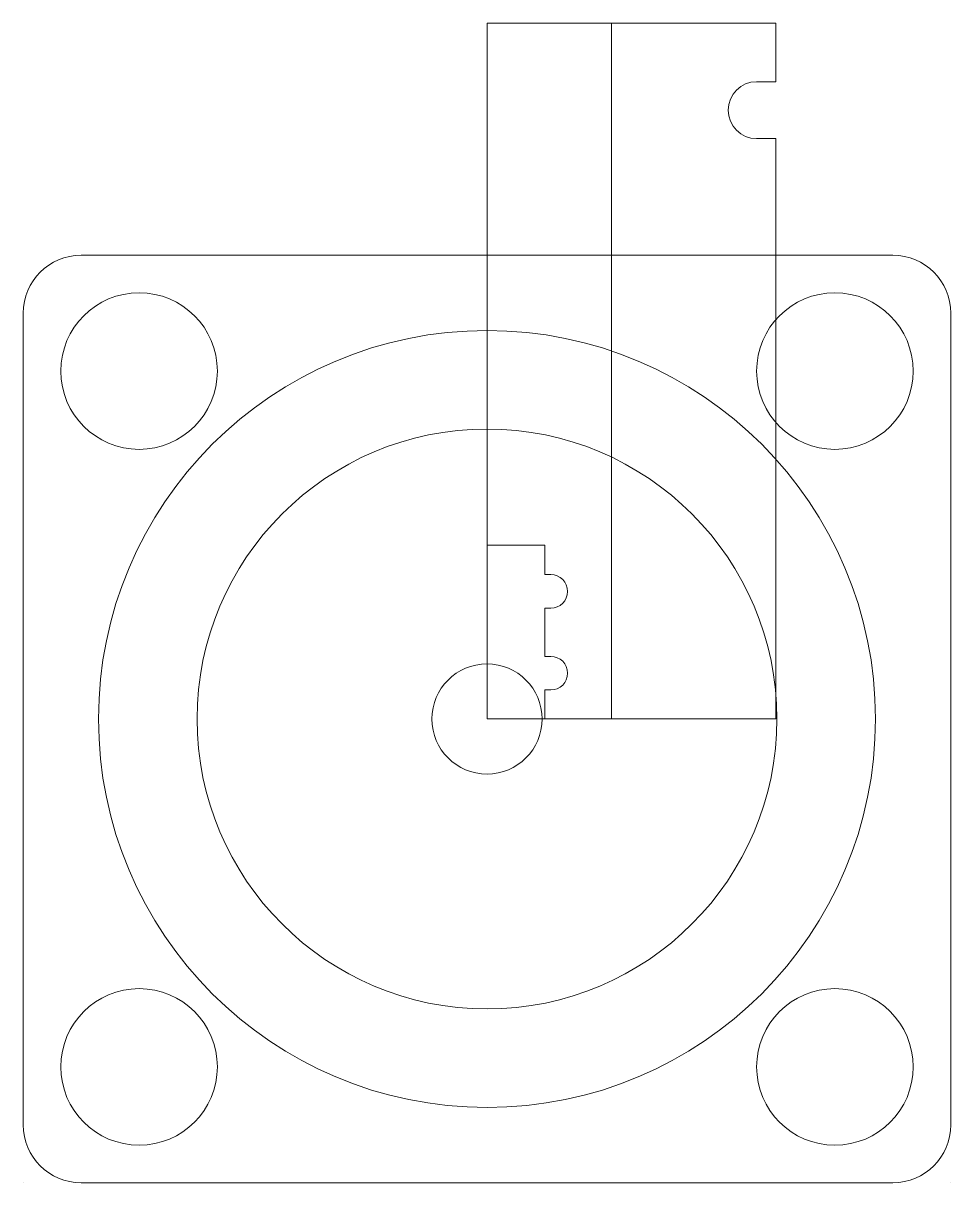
# Model space of a CAD drawing. Header units: inches. Extents: x -20.3 to 20.3, y -20.3 to 30.5.
import ezdxf

# ---------------------------------------------------------------- set-up
doc = ezdxf.new("R2010")
doc.units = ezdxf.units.IN
for name, color, linetype, lineweight in [('base', 7, 'CONTINUOUS', 0), ('bolts', 7, 'CONTINUOUS', 0), ('connector', 7, 'CONTINUOUS', 0), ('head', 7, 'CONTINUOUS', 0), ('inner', 7, 'CONTINUOUS', 0), ('insert', 7, 'CONTINUOUS', 0), ('outer', 7, 'CONTINUOUS', 0), ('rod', 7, 'CONTINUOUS', 0)]:
    doc.layers.add(name, color=color, linetype=linetype, lineweight=lineweight)

msp = doc.modelspace()

# ---------------------------------------------------------------- linework, layer by layer
at = {"layer": 'base'}
for p, q in [((17.778222, 20.317968), (-17.778222, 20.317968)), ((-20.317968, 17.778222), (-20.317968, -17.778222)), ((20.317968, -17.778222), (20.317968, 17.778222)), ((-20.317968, -20.317968), (-20.317968, -20.317968)), ((-17.778222, -20.317968), (17.778222, -20.317968)), ((20.317968, -20.317968), (20.317968, -20.317968))]:
    msp.add_line(p, q, dxfattribs=at)
for centre, start, end in [((-17.778222, 17.778222), 90, 180), ((17.778222, 17.778222), 0, 90), ((-17.778222, -17.778222), 180, 270), ((17.778222, -17.778222), 270, 0)]:
    msp.add_arc(centre, 2.539746, start, end, dxfattribs=at)
at = {"layer": 'bolts'}
for centre in [(-15.24, 15.24), (15.24, 15.24), (-15.24, -15.24), (15.24, -15.24)]:
    msp.add_circle(centre, 3.429, dxfattribs=at)
at = {"layer": 'connector'}
for p, q in [((0, 30.48), (0, 0)), ((5.461, 30.48), (0, 30.48)), ((5.461, 0), (5.461, 30.48)), ((0, 0), (5.461, 0))]:
    msp.add_line(p, q, dxfattribs=at)
at = {"layer": 'head'}
for p, q in [((0, 0), (0, 7.62)), ((0, 7.62), (2.54, 7.62)), ((2.54, 7.62), (2.54, 6.3246)), ((2.54, 6.3246), (2.794, 6.3246)), ((2.54, 4.8514), (2.54, 2.7432)), ((2.54, 4.8514), (2.794, 4.8514)), ((2.54, 2.7432), (2.794, 2.7432)), ((2.54, 1.27), (2.794, 1.27)), ((2.54, 0), (2.54, 1.27)), ((2.54, 0), (0, 0))]:
    msp.add_line(p, q, dxfattribs=at)
for centre in [(2.794, 5.588), (2.794, 2.0066)]:
    msp.add_arc(centre, 0.7366, 270, 90, dxfattribs=at)
at = {"layer": 'inner'}
msp.add_circle((0, 0), 12.7, dxfattribs=at)
at = {"layer": 'insert'}
for p, q in [((0, 30.48), (0, 0)), ((12.6492, 30.48), (0, 30.48)), ((12.6492, 30.48), (12.6492, 27.9146)), ((12.6492, 27.9146), (11.811, 27.9146)), ((12.6492, 25.4254), (11.811, 25.4254)), ((12.6492, 17.78), (12.6492, 25.4254)), ((12.6492, 0), (12.6492, 17.78)), ((0, 0), (12.6492, 0))]:
    msp.add_line(p, q, dxfattribs=at)
for centre, radius, start, end in [((11.811, 26.67), 1.2446, 90, 270), ((0, 0), 0, 0, 0)]:
    msp.add_arc(centre, radius, start, end, dxfattribs=at)
at = {"layer": 'outer'}
msp.add_circle((0, 0), 17.018, dxfattribs=at)
at = {"layer": 'rod'}
msp.add_circle((0, 0), 2.413, dxfattribs=at)

doc.saveas('drawing.dxf')
